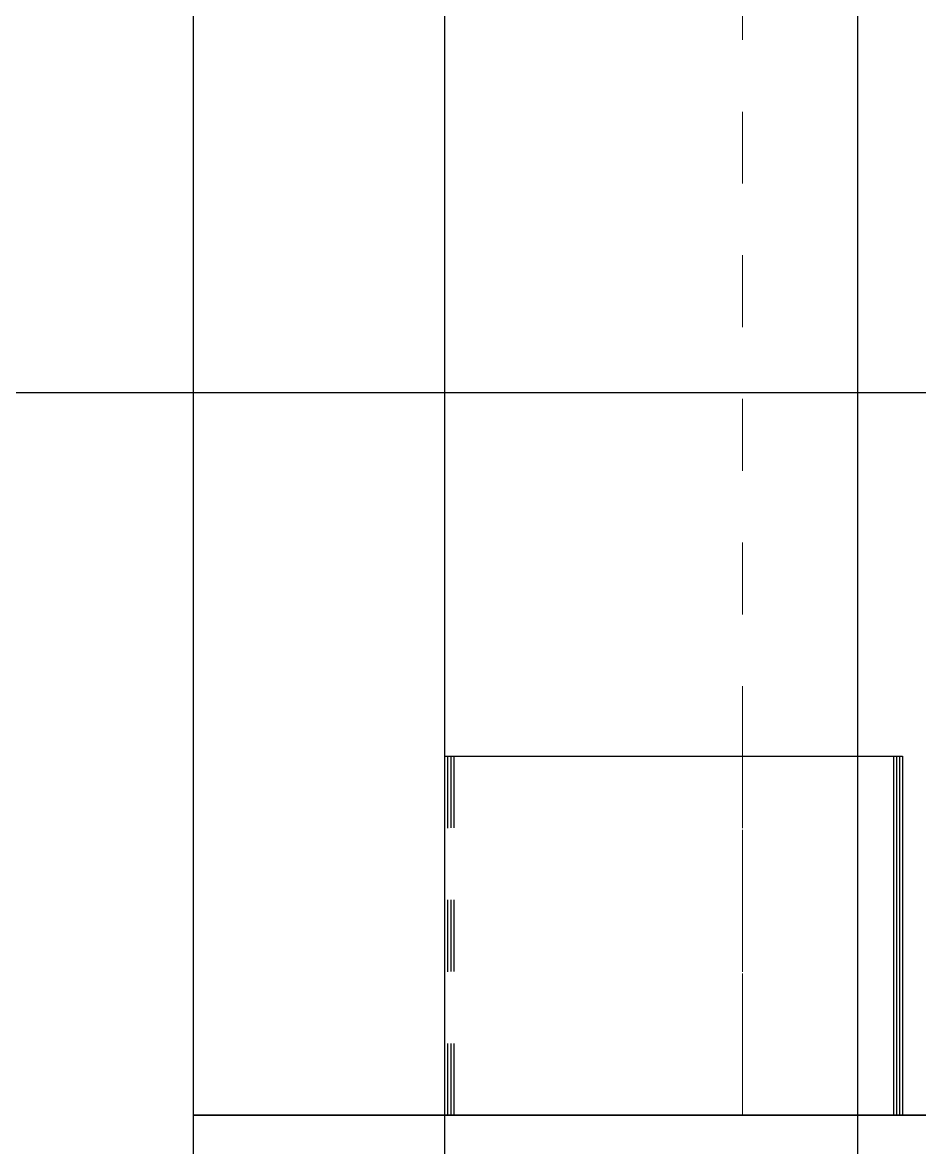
# Model space of a CAD drawing. Header units: inches. Extents: x -91.8 to 4.4, y 308.6 to 398.2.
# Drawn here: x -48.423 to -47.174, y 384.984 to 386.551 of the extents above; entities that cross this region are included whole.
import ezdxf

# ---------------------------------------------------------------- set-up
doc = ezdxf.new("R2010")
doc.units = ezdxf.units.IN
doc.header["$MEASUREMENT"] = 0
doc.linetypes.add('DASHED2', pattern=[0.375, 0.25, -0.125])
doc.linetypes.add('HIDDEN', pattern=[0.375, 0.25, -0.125])
doc.layers.add('A2 Hatch', color=8, linetype='Continuous', lineweight=9)
doc.layers.add('DIM', color=3, linetype='Continuous', lineweight=13)
doc.styles.add('ARCTEXT', font='arctext.shx', dxfattribs={"width": 0.85})
doc.dimstyles.new('ARCTEXT1-4', dxfattribs={"dimtxt": 4, "dimasz": 2, "dimexe": 2, "dimexo": 2, "dimgap": 2, "dimtad": 1, "dimdec": 4, "dimzin": 3, "dimdsep": 46, "dimlunit": 4, "dimtxsty": 'ARCTEXT', "dimblk": 'ARCHTICK', "dimcen": 2, "dimaunit": 1, "dimadec": 0, "dimazin": 0, "dimtfac": 1, "dimtdec": 4, "dimtmove": 2, "dimatfit": 3, "dimldrblk": 'arrow', "dimfxl": 0, "dimtolj": 1, "dimtzin": 0, "dimarcsym": 0})

# ---------------------------------------------------------------- blocks, each defined once
blk = doc.blocks.new('_ArchTick')
at = {"color": 0, "linetype": 'ByBlock', "const_width": 0.15}
blk.add_lwpolyline([(-0.5, -0.5), (0.5, 0.5)], dxfattribs=at)
blk = doc.blocks.new('arrow')
at = {"layer": 'DIM'}
blk.add_hatch(color=253, dxfattribs=at).paths.add_polyline_path([(-2, 0.5), (-2, -0.5), (0, 0)])
at = {"layer": 'DIM', "lineweight": 9}
for points in [[(-2, 0.9832), (-2, 0.5), (-2.4688, 0.6172)], [(0.3743, 0.0936), (0, 0)], [(0.3743, -0.0936), (0, 0)], [(-2, -0.9832), (-2, -0.5), (-2.4688, -0.6172)]]:
    blk.add_lwpolyline(points, dxfattribs=at)
at = {"layer": 'DIM', "lineweight": 15}
blk.add_lwpolyline([(0, 0), (-2, -0.5), (-2, 0.5), (0, 0)], dxfattribs=at)

msp = doc.modelspace()

# ---------------------------------------------------------------- linework, layer by layer
at = {"color": 1}
for p, q in [((-47.26, 394.4807), (-47.26, 385.029)), ((-47.835, 394.2857), (-47.835, 385.029)), ((-48.185, 394.167), (-48.185, 385.029)), ((-47.835, 385.529), (-47.21, 385.529)), ((-47.835, 385.529), (-47.21, 385.529)), ((-47.835, 385.529), (-47.21, 385.529)), ((-47.835, 385.529), (-47.21, 385.529)), ((-47.835, 385.529), (-47.21, 385.529)), ((-47.835, 385.529), (-47.21, 385.529)), ((-47.835, 385.529), (-47.21, 385.529)), ((-47.835, 385.529), (-47.21, 385.529)), ((-47.835, 385.529), (-47.21, 385.529)), ((-47.835, 385.529), (-47.21, 385.529)), ((-47.835, 385.529), (-47.21, 385.529)), ((-47.835, 385.529), (-47.21, 385.529)), ((-47.835, 385.529), (-47.21, 385.529)), ((-47.835, 385.529), (-47.21, 385.529)), ((-47.835, 385.529), (-47.21, 385.529)), ((-47.835, 385.529), (-47.21, 385.529)), ((-47.835, 385.529), (-47.21, 385.529)), ((-47.835, 385.529), (-47.21, 385.529)), ((-47.835, 385.529), (-47.21, 385.529)), ((-47.835, 385.529), (-47.21, 385.529)), ((-47.835, 385.529), (-47.21, 385.529)), ((-47.835, 385.529), (-47.21, 385.529)), ((-47.835, 385.529), (-47.21, 385.529)), ((-47.835, 385.529), (-47.21, 385.529)), ((-47.835, 385.529), (-47.21, 385.529)), ((-47.835, 385.529), (-47.21, 385.529)), ((-47.835, 385.529), (-47.21, 385.529)), ((-47.835, 385.529), (-47.21, 385.529)), ((-47.835, 385.529), (-47.21, 385.529)), ((-47.835, 385.529), (-47.21, 385.529)), ((-47.835, 385.529), (-47.21, 385.529)), ((-47.835, 385.529), (-47.21, 385.529)), ((-47.835, 385.529), (-47.21, 385.529)), ((-47.835, 385.529), (-47.21, 385.529)), ((-47.835, 385.529), (-47.21, 385.529)), ((-47.835, 385.529), (-47.21, 385.529)), ((-47.835, 385.529), (-47.21, 385.529)), ((-47.835, 385.529), (-47.21, 385.529)), ((-47.835, 385.529), (-47.21, 385.529)), ((-47.835, 385.529), (-47.21, 385.529)), ((-47.835, 385.529), (-47.21, 385.529)), ((-47.835, 385.529), (-47.21, 385.529)), ((-47.835, 385.529), (-47.21, 385.529)), ((-47.835, 385.529), (-47.21, 385.529)), ((-47.835, 385.5289), (-47.21, 385.5289)), ((-47.835, 385.5289), (-47.21, 385.5289)), ((-47.835, 385.5289), (-47.21, 385.5289)), ((-47.835, 385.5289), (-47.21, 385.5289)), ((-47.835, 385.5289), (-47.835, 373.0289)), ((-47.835, 385.5289), (-47.21, 385.5289)), ((-47.835, 385.5289), (-47.21, 385.5289)), ((-47.835, 385.5289), (-47.21, 385.5289)), ((-47.835, 385.5289), (-47.21, 385.5289)), ((-47.835, 385.5289), (-47.21, 385.5289)), ((-47.835, 385.5289), (-47.21, 385.5289)), ((-47.835, 385.5289), (-47.21, 385.5289)), ((-47.835, 385.5289), (-47.21, 385.5289)), ((-47.835, 385.5289), (-47.21, 385.5289)), ((-47.835, 385.5289), (-47.21, 385.5289)), ((-47.835, 385.5289), (-47.21, 385.5289)), ((-47.835, 385.5289), (-47.21, 385.5289)), ((-47.835, 385.5289), (-47.21, 385.5289)), ((-47.835, 385.5289), (-47.21, 385.5289)), ((-47.835, 385.5289), (-47.21, 385.5289)), ((-47.835, 385.5289), (-47.21, 385.5289)), ((-47.835, 385.5289), (-47.21, 385.5289)), ((-47.835, 385.5289), (-47.21, 385.5289)), ((-47.835, 385.5289), (-47.21, 385.5289)), ((-47.835, 385.5289), (-47.21, 385.5289)), ((-47.835, 385.5289), (-47.21, 385.5289)), ((-47.835, 385.5289), (-47.21, 385.5289)), ((-47.835, 385.5289), (-47.21, 385.5289)), ((-47.835, 385.5289), (-47.21, 385.5289)), ((-47.8307, 385.529), (-47.2057, 385.529)), ((-47.8307, 385.5289), (-47.2057, 385.5289)), ((-47.8264, 385.529), (-47.2014, 385.529)), ((-47.8264, 385.529), (-47.2014, 385.529)), ((-47.8221, 385.529), (-47.1971, 385.529)), ((-47.26, 385.5289), (-47.26, 373.0289)), ((-47.21, 385.529), (-47.21, 385.029)), ((-47.21, 385.529), (-47.21, 385.029)), ((-47.21, 385.529), (-47.21, 385.029)), ((-47.21, 385.529), (-47.21, 385.029)), ((-47.21, 385.529), (-47.21, 385.029)), ((-47.21, 385.529), (-47.21, 385.029)), ((-47.21, 385.529), (-47.21, 385.029)), ((-47.21, 385.529), (-47.21, 385.029)), ((-47.21, 385.529), (-47.21, 385.029)), ((-47.21, 385.529), (-47.21, 385.029)), ((-47.21, 385.529), (-47.21, 385.029)), ((-47.21, 385.529), (-47.21, 385.029)), ((-47.21, 385.529), (-47.21, 385.029)), ((-47.21, 385.529), (-47.21, 385.029)), ((-47.21, 385.529), (-47.21, 385.029)), ((-47.21, 385.529), (-47.21, 385.029)), ((-47.21, 385.529), (-47.21, 385.029)), ((-47.21, 385.529), (-47.21, 385.029)), ((-47.21, 385.529), (-47.21, 385.029)), ((-47.21, 385.529), (-47.21, 385.029)), ((-47.21, 385.529), (-47.21, 385.029)), ((-47.21, 385.529), (-47.21, 385.029)), ((-47.21, 385.529), (-47.21, 385.029)), ((-47.21, 385.529), (-47.21, 385.029)), ((-47.21, 385.529), (-47.21, 385.029)), ((-47.21, 385.529), (-47.21, 385.029)), ((-47.21, 385.529), (-47.21, 385.029)), ((-47.21, 385.529), (-47.21, 385.029)), ((-47.21, 385.529), (-47.21, 385.029)), ((-47.21, 385.529), (-47.21, 385.029)), ((-47.21, 385.529), (-47.21, 385.029)), ((-47.21, 385.529), (-47.21, 385.029)), ((-47.21, 385.529), (-47.21, 385.029)), ((-47.21, 385.529), (-47.21, 385.029)), ((-47.21, 385.529), (-47.21, 385.029)), ((-47.21, 385.529), (-47.21, 385.029)), ((-47.21, 385.529), (-47.21, 385.029)), ((-47.21, 385.529), (-47.21, 385.029)), ((-47.21, 385.529), (-47.21, 385.029)), ((-47.21, 385.529), (-47.21, 385.029)), ((-47.21, 385.529), (-47.21, 385.029)), ((-47.21, 385.529), (-47.21, 385.029)), ((-47.21, 385.529), (-47.21, 385.029)), ((-47.21, 385.529), (-47.21, 385.029)), ((-47.21, 385.5289), (-47.21, 385.0289)), ((-47.21, 385.5289), (-47.21, 385.0289)), ((-47.21, 385.5289), (-47.21, 385.0289)), ((-47.21, 385.5289), (-47.21, 385.0289)), ((-47.21, 385.5289), (-47.21, 385.0289)), ((-47.21, 385.5289), (-47.21, 385.0289)), ((-47.21, 385.5289), (-47.21, 385.0289)), ((-47.21, 385.5289), (-47.21, 385.0289)), ((-47.21, 385.5289), (-47.21, 385.0289)), ((-47.21, 385.5289), (-47.21, 385.0289)), ((-47.21, 385.5289), (-47.21, 385.0289)), ((-47.21, 385.5289), (-47.21, 385.0289)), ((-47.21, 385.5289), (-47.21, 385.0289)), ((-47.21, 385.5289), (-47.21, 385.0289)), ((-47.21, 385.5289), (-47.21, 385.0289)), ((-47.21, 385.5289), (-47.21, 385.0289)), ((-47.21, 385.5289), (-47.21, 385.0289)), ((-47.21, 385.5289), (-47.21, 385.0289)), ((-47.21, 385.5289), (-47.21, 385.0289)), ((-47.21, 385.5289), (-47.21, 385.0289)), ((-47.21, 385.5289), (-47.21, 385.0289)), ((-47.21, 385.5289), (-47.21, 385.0289)), ((-47.21, 385.5289), (-47.21, 385.0289)), ((-47.21, 385.5289), (-47.21, 385.0289)), ((-47.21, 385.5289), (-47.21, 385.0289)), ((-47.21, 385.5289), (-47.21, 385.0289)), ((-47.21, 385.5289), (-47.21, 385.0289)), ((-47.21, 385.5289), (-47.21, 385.0289)), ((-47.2057, 385.529), (-47.2057, 385.029)), ((-47.2057, 385.5289), (-47.2057, 385.0289)), ((-47.2014, 385.529), (-47.2014, 385.029)), ((-47.2014, 385.529), (-47.2014, 385.029)), ((-47.1971, 385.529), (-47.1971, 385.029)), ((-48.185, 385.029), (-46.185, 385.029)), ((-48.185, 385.029), (-46.635, 385.029)), ((-48.185, 385.029), (-46.185, 385.029)), ((-48.185, 385.029), (-46.185, 385.029)), ((-48.185, 385.029), (-46.635, 385.029)), ((-48.185, 385.029), (-46.185, 385.029)), ((-48.185, 385.029), (-46.185, 385.029)), ((-48.185, 385.029), (-46.185, 385.029)), ((-48.185, 385.029), (-46.635, 385.029)), ((-48.185, 385.029), (-46.185, 385.029)), ((-48.185, 385.029), (-46.185, 385.029)), ((-48.185, 385.029), (-46.635, 385.029)), ((-48.185, 385.029), (-46.185, 385.029)), ((-48.185, 385.029), (-46.185, 385.029)), ((-48.185, 385.029), (-46.185, 385.029)), ((-48.185, 385.029), (-46.635, 385.029)), ((-48.185, 385.029), (-46.185, 385.029)), ((-48.185, 385.029), (-46.185, 385.029)), ((-48.185, 385.029), (-46.635, 385.029)), ((-48.185, 385.029), (-46.185, 385.029)), ((-48.185, 385.029), (-46.185, 385.029)), ((-48.185, 385.029), (-46.185, 385.029)), ((-48.185, 385.029), (-46.635, 385.029)), ((-48.185, 385.029), (-46.185, 385.029)), ((-48.185, 385.029), (-46.185, 385.029)), ((-48.185, 385.029), (-46.635, 385.029)), ((-48.185, 385.029), (-46.185, 385.029)), ((-48.185, 385.029), (-46.185, 385.029)), ((-48.185, 385.029), (-46.185, 385.029)), ((-48.185, 385.029), (-46.635, 385.029)), ((-48.185, 385.029), (-46.185, 385.029)), ((-48.185, 385.029), (-46.185, 385.029)), ((-48.185, 385.029), (-46.635, 385.029)), ((-48.185, 385.029), (-46.185, 385.029)), ((-48.185, 385.029), (-46.185, 385.029)), ((-48.185, 385.029), (-46.185, 385.029)), ((-48.185, 385.029), (-46.635, 385.029)), ((-48.185, 385.029), (-46.185, 385.029)), ((-48.185, 385.029), (-46.185, 385.029)), ((-48.185, 385.029), (-46.635, 385.029)), ((-48.185, 385.029), (-46.185, 385.029)), ((-48.185, 385.029), (-46.185, 385.029)), ((-48.185, 385.029), (-46.185, 385.029)), ((-48.185, 385.029), (-46.635, 385.029)), ((-48.185, 385.029), (-46.185, 385.029)), ((-48.185, 385.029), (-46.185, 385.029)), ((-48.185, 385.029), (-46.635, 385.029)), ((-48.185, 385.029), (-46.185, 385.029)), ((-48.185, 385.029), (-46.185, 385.029)), ((-48.185, 385.029), (-46.185, 385.029)), ((-48.185, 385.029), (-46.635, 385.029)), ((-48.185, 385.029), (-46.185, 385.029)), ((-48.185, 385.029), (-46.185, 385.029)), ((-48.185, 385.029), (-46.635, 385.029)), ((-48.185, 385.029), (-46.185, 385.029)), ((-48.185, 385.029), (-46.185, 385.029)), ((-48.185, 385.029), (-46.185, 385.029)), ((-48.185, 385.029), (-46.635, 385.029)), ((-48.185, 385.029), (-46.185, 385.029)), ((-48.185, 385.029), (-46.185, 385.029)), ((-48.185, 385.029), (-46.635, 385.029)), ((-48.185, 385.029), (-46.185, 385.029)), ((-48.185, 385.029), (-46.185, 385.029)), ((-48.185, 385.029), (-46.185, 385.029)), ((-48.185, 385.029), (-46.635, 385.029)), ((-48.185, 385.029), (-46.185, 385.029)), ((-48.185, 385.029), (-46.185, 385.029)), ((-48.185, 385.029), (-46.635, 385.029)), ((-48.185, 385.029), (-46.185, 385.029)), ((-48.185, 385.029), (-46.185, 385.029)), ((-48.185, 385.029), (-46.185, 385.029)), ((-48.185, 385.029), (-46.635, 385.029)), ((-48.185, 385.029), (-46.185, 385.029)), ((-48.185, 385.029), (-46.185, 385.029)), ((-48.185, 385.029), (-46.635, 385.029)), ((-48.185, 385.029), (-46.185, 385.029)), ((-48.185, 385.029), (-46.185, 385.029)), ((-48.185, 385.029), (-46.185, 385.029)), ((-48.185, 385.029), (-46.635, 385.029)), ((-48.185, 385.029), (-46.185, 385.029)), ((-48.185, 385.029), (-46.185, 385.029)), ((-48.185, 385.029), (-46.635, 385.029)), ((-48.185, 385.029), (-46.185, 385.029)), ((-48.185, 385.029), (-46.185, 385.029)), ((-48.185, 385.029), (-46.635, 385.029)), ((-48.185, 385.029), (-46.185, 385.029)), ((-48.185, 385.029), (-46.185, 385.029)), ((-48.185, 385.029), (-46.635, 385.029)), ((-48.185, 385.029), (-46.185, 385.029)), ((-48.185, 385.029), (-46.185, 385.029)), ((-48.185, 385.029), (-46.185, 385.029)), ((-48.185, 385.029), (-46.635, 385.029)), ((-48.185, 385.029), (-46.185, 385.029)), ((-48.185, 385.029), (-46.185, 385.029)), ((-48.185, 385.029), (-46.635, 385.029)), ((-48.185, 385.029), (-46.185, 385.029)), ((-48.185, 385.029), (-46.185, 385.029)), ((-48.185, 385.029), (-46.635, 385.029)), ((-48.185, 385.029), (-46.185, 385.029)), ((-48.185, 385.029), (-46.185, 385.029)), ((-48.185, 385.029), (-46.635, 385.029)), ((-48.185, 385.029), (-46.185, 385.029)), ((-48.185, 385.029), (-46.185, 385.029)), ((-48.185, 385.029), (-46.185, 385.029)), ((-48.185, 385.029), (-46.635, 385.029)), ((-48.185, 385.029), (-46.185, 385.029)), ((-48.185, 385.029), (-46.185, 385.029)), ((-48.185, 385.029), (-46.635, 385.029)), ((-48.185, 385.029), (-46.185, 385.029)), ((-48.185, 385.029), (-46.185, 385.029)), ((-48.185, 385.029), (-46.185, 385.029)), ((-48.185, 385.029), (-46.635, 385.029)), ((-48.185, 385.029), (-46.185, 385.029)), ((-48.185, 385.029), (-46.185, 385.029)), ((-48.185, 385.029), (-46.635, 385.029)), ((-48.185, 385.029), (-46.185, 385.029)), ((-48.185, 385.029), (-46.185, 385.029)), ((-48.185, 385.029), (-46.185, 385.029)), ((-48.185, 385.029), (-46.635, 385.029)), ((-48.185, 385.029), (-46.185, 385.029)), ((-48.185, 385.029), (-46.185, 385.029)), ((-48.185, 385.029), (-46.635, 385.029)), ((-48.185, 385.029), (-46.185, 385.029)), ((-48.185, 385.029), (-46.185, 385.029)), ((-48.185, 385.029), (-46.185, 385.029)), ((-48.185, 385.029), (-46.635, 385.029)), ((-48.185, 385.029), (-46.185, 385.029)), ((-48.185, 385.029), (-46.185, 385.029)), ((-48.185, 385.029), (-46.635, 385.029)), ((-48.185, 385.029), (-46.185, 385.029)), ((-48.185, 385.029), (-46.185, 385.029)), ((-48.185, 385.029), (-46.185, 385.029)), ((-48.185, 385.029), (-46.635, 385.029)), ((-48.185, 385.029), (-46.185, 385.029)), ((-48.185, 385.029), (-46.185, 385.029)), ((-48.185, 385.029), (-46.635, 385.029)), ((-48.185, 385.029), (-46.185, 385.029)), ((-48.185, 385.029), (-46.185, 385.029)), ((-48.185, 385.029), (-46.185, 385.029)), ((-48.185, 385.029), (-46.635, 385.029)), ((-48.185, 385.029), (-46.185, 385.029)), ((-48.185, 385.029), (-46.185, 385.029)), ((-48.185, 385.029), (-46.635, 385.029)), ((-48.185, 385.029), (-46.185, 385.029)), ((-48.185, 385.029), (-46.185, 385.029)), ((-48.185, 385.029), (-46.185, 385.029)), ((-48.185, 385.029), (-46.635, 385.029)), ((-48.185, 385.029), (-46.185, 385.029)), ((-48.185, 385.029), (-46.185, 385.029)), ((-48.185, 385.029), (-46.635, 385.029)), ((-48.185, 385.029), (-46.185, 385.029)), ((-48.185, 385.0289), (-46.185, 385.0289)), ((-48.185, 385.0289), (-46.635, 385.0289)), ((-48.185, 385.0289), (-46.185, 385.0289)), ((-48.185, 385.0289), (-46.185, 385.0289)), ((-48.185, 385.0289), (-46.635, 385.0289)), ((-48.185, 385.0289), (-46.185, 385.0289)), ((-48.185, 385.0289), (-46.185, 385.0289)), ((-48.185, 385.0289), (-46.185, 385.0289)), ((-48.185, 385.0289), (-46.635, 385.0289)), ((-48.185, 385.0289), (-46.185, 385.0289)), ((-48.185, 385.0289), (-46.185, 385.0289)), ((-48.185, 385.0289), (-48.185, 373.0289)), ((-48.185, 385.0289), (-46.635, 385.0289)), ((-48.185, 385.0289), (-46.185, 385.0289)), ((-48.185, 385.0289), (-46.185, 385.0289)), ((-48.185, 385.0289), (-46.185, 385.0289)), ((-48.185, 385.0289), (-46.635, 385.0289)), ((-48.185, 385.0289), (-46.185, 385.0289)), ((-48.185, 385.0289), (-46.185, 385.0289)), ((-48.185, 385.0289), (-46.635, 385.0289)), ((-48.185, 385.0289), (-46.185, 385.0289)), ((-48.185, 385.0289), (-46.185, 385.0289)), ((-48.185, 385.0289), (-46.185, 385.0289)), ((-48.185, 385.0289), (-46.635, 385.0289)), ((-48.185, 385.0289), (-46.185, 385.0289)), ((-48.185, 385.0289), (-46.185, 385.0289)), ((-48.185, 385.0289), (-46.635, 385.0289)), ((-48.185, 385.0289), (-46.185, 385.0289)), ((-48.185, 385.0289), (-46.185, 385.0289)), ((-48.185, 385.0289), (-46.185, 385.0289)), ((-48.185, 385.0289), (-46.635, 385.0289)), ((-48.185, 385.0289), (-46.185, 385.0289)), ((-48.185, 385.0289), (-46.185, 385.0289)), ((-48.185, 385.0289), (-46.635, 385.0289)), ((-48.185, 385.0289), (-46.185, 385.0289)), ((-48.185, 385.0289), (-46.185, 385.0289)), ((-48.185, 385.0289), (-46.185, 385.0289)), ((-48.185, 385.0289), (-46.635, 385.0289)), ((-48.185, 385.0289), (-46.185, 385.0289)), ((-48.185, 385.0289), (-46.185, 385.0289)), ((-48.185, 385.0289), (-46.635, 385.0289)), ((-48.185, 385.0289), (-46.185, 385.0289)), ((-48.185, 385.0289), (-46.185, 385.0289)), ((-48.185, 385.0289), (-46.185, 385.0289)), ((-48.185, 385.0289), (-46.635, 385.0289)), ((-48.185, 385.0289), (-46.185, 385.0289)), ((-48.185, 385.0289), (-46.185, 385.0289)), ((-48.185, 385.0289), (-46.635, 385.0289)), ((-48.185, 385.0289), (-46.185, 385.0289)), ((-48.185, 385.0289), (-46.185, 385.0289)), ((-48.185, 385.0289), (-46.185, 385.0289)), ((-48.185, 385.0289), (-46.635, 385.0289)), ((-48.185, 385.0289), (-46.185, 385.0289)), ((-48.185, 385.0289), (-46.185, 385.0289)), ((-48.185, 385.0289), (-46.635, 385.0289)), ((-48.185, 385.0289), (-46.185, 385.0289)), ((-48.185, 385.0289), (-46.185, 385.0289)), ((-48.185, 385.0289), (-46.185, 385.0289)), ((-48.185, 385.0289), (-46.635, 385.0289)), ((-48.185, 385.0289), (-46.185, 385.0289)), ((-48.185, 385.0289), (-46.185, 385.0289)), ((-48.185, 385.0289), (-46.635, 385.0289)), ((-48.185, 385.0289), (-46.185, 385.0289)), ((-48.185, 385.0289), (-46.185, 385.0289)), ((-48.185, 385.0289), (-46.185, 385.0289)), ((-48.185, 385.0289), (-46.635, 385.0289)), ((-48.185, 385.0289), (-46.185, 385.0289)), ((-48.185, 385.0289), (-46.185, 385.0289)), ((-48.185, 385.0289), (-46.635, 385.0289)), ((-48.185, 385.0289), (-46.185, 385.0289)), ((-48.185, 385.0289), (-46.185, 385.0289)), ((-48.185, 385.0289), (-46.185, 385.0289)), ((-48.185, 385.0289), (-46.635, 385.0289)), ((-48.185, 385.0289), (-46.185, 385.0289)), ((-48.185, 385.0289), (-46.185, 385.0289)), ((-48.185, 385.0289), (-46.635, 385.0289)), ((-48.185, 385.0289), (-46.185, 385.0289)), ((-48.185, 385.0289), (-46.185, 385.0289)), ((-48.185, 385.0289), (-46.185, 385.0289)), ((-48.185, 385.0289), (-46.635, 385.0289)), ((-48.185, 385.0289), (-46.185, 385.0289)), ((-48.185, 385.0289), (-46.185, 385.0289)), ((-48.185, 385.0289), (-46.635, 385.0289)), ((-48.185, 385.0289), (-46.185, 385.0289)), ((-48.185, 385.0289), (-46.185, 385.0289)), ((-48.185, 385.0289), (-46.185, 385.0289)), ((-48.185, 385.0289), (-46.635, 385.0289)), ((-48.185, 385.0289), (-46.185, 385.0289)), ((-48.185, 385.0289), (-46.185, 385.0289)), ((-48.185, 385.0289), (-46.635, 385.0289)), ((-48.185, 385.0289), (-46.185, 385.0289)), ((-48.185, 385.0289), (-46.185, 385.0289)), ((-48.185, 385.0289), (-46.185, 385.0289)), ((-48.185, 385.0289), (-46.635, 385.0289)), ((-48.185, 385.0289), (-46.185, 385.0289)), ((-48.185, 385.0289), (-46.185, 385.0289)), ((-48.185, 385.0289), (-46.635, 385.0289)), ((-48.185, 385.0289), (-46.185, 385.0289)), ((-48.185, 385.0289), (-46.185, 385.0289)), ((-46.76, 385.029), (-47.26, 385.029)), ((-46.76, 385.029), (-47.26, 385.029)), ((-46.76, 385.029), (-47.26, 385.029)), ((-46.76, 385.029), (-47.26, 385.029)), ((-46.76, 385.029), (-47.26, 385.029)), ((-46.76, 385.029), (-47.26, 385.029)), ((-46.76, 385.029), (-47.26, 385.029)), ((-46.76, 385.029), (-47.26, 385.029)), ((-46.76, 385.029), (-47.26, 385.029)), ((-46.76, 385.029), (-47.26, 385.029)), ((-46.76, 385.029), (-47.26, 385.029)), ((-46.76, 385.029), (-47.26, 385.029)), ((-46.76, 385.029), (-47.26, 385.029)), ((-46.76, 385.029), (-47.26, 385.029)), ((-46.76, 385.029), (-47.26, 385.029)), ((-46.76, 385.029), (-47.26, 385.029)), ((-46.76, 385.029), (-47.26, 385.029)), ((-46.76, 385.029), (-47.26, 385.029)), ((-46.76, 385.029), (-47.26, 385.029)), ((-46.76, 385.029), (-47.26, 385.029)), ((-46.76, 385.029), (-47.26, 385.029)), ((-46.76, 385.029), (-47.26, 385.029)), ((-46.76, 385.029), (-47.26, 385.029)), ((-46.76, 385.029), (-47.26, 385.029)), ((-46.76, 385.029), (-47.26, 385.029)), ((-46.76, 385.029), (-47.26, 385.029)), ((-46.76, 385.029), (-47.26, 385.029)), ((-46.76, 385.029), (-47.26, 385.029)), ((-46.76, 385.029), (-47.26, 385.029)), ((-46.76, 385.029), (-47.26, 385.029)), ((-46.76, 385.029), (-47.26, 385.029)), ((-46.76, 385.029), (-47.26, 385.029)), ((-46.76, 385.029), (-47.26, 385.029)), ((-46.76, 385.029), (-47.26, 385.029)), ((-46.76, 385.029), (-47.26, 385.029)), ((-46.76, 385.029), (-47.26, 385.029)), ((-46.76, 385.029), (-47.26, 385.029)), ((-46.76, 385.029), (-47.26, 385.029)), ((-46.76, 385.029), (-47.26, 385.029)), ((-46.76, 385.029), (-47.26, 385.029)), ((-46.76, 385.029), (-47.26, 385.029)), ((-46.76, 385.029), (-47.26, 385.029)), ((-46.76, 385.029), (-47.26, 385.029)), ((-46.76, 385.029), (-47.26, 385.029)), ((-46.76, 385.0289), (-47.26, 385.0289)), ((-46.76, 385.0289), (-47.26, 385.0289)), ((-46.76, 385.0289), (-47.26, 385.0289)), ((-46.76, 385.0289), (-47.26, 385.0289)), ((-46.76, 385.0289), (-47.26, 385.0289)), ((-46.76, 385.0289), (-47.26, 385.0289)), ((-46.76, 385.0289), (-47.26, 385.0289)), ((-46.76, 385.0289), (-47.26, 385.0289)), ((-46.76, 385.0289), (-47.26, 385.0289)), ((-46.76, 385.0289), (-47.26, 385.0289)), ((-46.76, 385.0289), (-47.26, 385.0289)), ((-46.76, 385.0289), (-47.26, 385.0289)), ((-46.76, 385.0289), (-47.26, 385.0289)), ((-46.76, 385.0289), (-47.26, 385.0289)), ((-46.76, 385.0289), (-47.26, 385.0289)), ((-46.76, 385.0289), (-47.26, 385.0289)), ((-46.76, 385.0289), (-47.26, 385.0289)), ((-46.76, 385.0289), (-47.26, 385.0289)), ((-46.76, 385.0289), (-47.26, 385.0289)), ((-46.76, 385.0289), (-47.26, 385.0289)), ((-46.76, 385.0289), (-47.26, 385.0289)), ((-46.76, 385.0289), (-47.26, 385.0289)), ((-46.76, 385.0289), (-47.26, 385.0289)), ((-46.76, 385.0289), (-47.26, 385.0289)), ((-46.76, 385.0289), (-47.26, 385.0289)), ((-46.76, 385.0289), (-47.26, 385.0289)), ((-46.76, 385.0289), (-47.26, 385.0289)), ((-46.76, 385.0289), (-47.26, 385.0289)), ((-46.1307, 385.029), (-47.2557, 385.029)), ((-46.1307, 385.0289), (-47.2557, 385.0289)), ((-46.1264, 385.029), (-47.2514, 385.029)), ((-46.1264, 385.029), (-47.2514, 385.029)), ((-46.1221, 385.029), (-47.2471, 385.029))]:
    msp.add_line(p, q, dxfattribs=at)
at = {"color": 1, "linetype": 'HIDDEN', "ltscale": 0.02}
for p, q in [((-47.835, 385.529), (-47.21, 385.529)), ((-47.835, 385.529), (-47.21, 385.529)), ((-47.835, 385.529), (-47.21, 385.529)), ((-47.835, 385.529), (-47.21, 385.529)), ((-47.835, 385.529), (-47.21, 385.529)), ((-47.835, 385.529), (-47.21, 385.529)), ((-47.835, 385.529), (-47.21, 385.529)), ((-47.835, 385.529), (-47.21, 385.529)), ((-47.835, 385.529), (-47.21, 385.529)), ((-47.835, 385.529), (-47.21, 385.529)), ((-47.835, 385.529), (-47.21, 385.529)), ((-47.835, 385.529), (-47.21, 385.529)), ((-47.835, 385.529), (-47.21, 385.529)), ((-47.835, 385.529), (-47.21, 385.529)), ((-47.835, 385.529), (-47.21, 385.529)), ((-47.835, 385.529), (-47.21, 385.529)), ((-47.835, 385.529), (-47.21, 385.529)), ((-47.835, 385.529), (-47.21, 385.529)), ((-47.835, 385.529), (-47.21, 385.529)), ((-47.835, 385.529), (-47.21, 385.529)), ((-47.835, 385.529), (-47.21, 385.529)), ((-47.835, 385.529), (-47.21, 385.529)), ((-47.835, 385.529), (-47.21, 385.529)), ((-47.835, 385.529), (-47.21, 385.529)), ((-47.835, 385.529), (-47.21, 385.529)), ((-47.835, 385.529), (-47.21, 385.529)), ((-47.835, 385.529), (-47.21, 385.529)), ((-47.835, 385.529), (-47.21, 385.529)), ((-47.835, 385.529), (-47.21, 385.529)), ((-47.835, 385.529), (-47.21, 385.529)), ((-47.835, 385.529), (-47.21, 385.529)), ((-47.835, 385.529), (-47.21, 385.529)), ((-47.835, 385.529), (-47.21, 385.529)), ((-47.835, 385.529), (-47.21, 385.529)), ((-47.835, 385.529), (-47.21, 385.529)), ((-47.835, 385.529), (-47.21, 385.529)), ((-47.835, 385.529), (-47.21, 385.529)), ((-47.835, 385.529), (-47.21, 385.529)), ((-47.835, 385.529), (-47.21, 385.529)), ((-47.835, 385.529), (-47.21, 385.529)), ((-47.835, 385.529), (-47.21, 385.529)), ((-47.835, 385.529), (-47.21, 385.529)), ((-47.835, 385.529), (-47.21, 385.529)), ((-47.835, 385.529), (-47.21, 385.529)), ((-47.835, 385.529), (-47.21, 385.529)), ((-47.835, 385.529), (-47.21, 385.529)), ((-47.835, 385.529), (-47.21, 385.529)), ((-47.835, 385.529), (-47.21, 385.529)), ((-47.835, 385.529), (-47.21, 385.529)), ((-47.835, 385.529), (-47.21, 385.529)), ((-47.835, 385.529), (-47.21, 385.529)), ((-47.835, 385.529), (-47.21, 385.529)), ((-47.835, 385.529), (-47.21, 385.529)), ((-47.835, 385.529), (-47.21, 385.529)), ((-47.835, 385.529), (-47.21, 385.529)), ((-47.835, 385.529), (-47.21, 385.529)), ((-47.835, 385.529), (-47.21, 385.529)), ((-47.835, 385.529), (-47.21, 385.529)), ((-47.835, 385.529), (-47.21, 385.529)), ((-47.835, 385.529), (-47.21, 385.529)), ((-47.835, 385.529), (-47.21, 385.529)), ((-47.835, 385.529), (-47.21, 385.529)), ((-47.835, 385.529), (-47.21, 385.529)), ((-47.835, 385.529), (-47.21, 385.529)), ((-47.835, 385.529), (-47.21, 385.529)), ((-47.835, 385.529), (-47.21, 385.529)), ((-47.835, 385.529), (-47.21, 385.529)), ((-47.835, 385.529), (-47.21, 385.529)), ((-47.835, 385.529), (-47.21, 385.529)), ((-47.835, 385.529), (-47.21, 385.529)), ((-47.835, 385.529), (-47.21, 385.529)), ((-47.835, 385.529), (-47.21, 385.529)), ((-47.835, 385.529), (-47.21, 385.529)), ((-47.835, 385.529), (-47.21, 385.529)), ((-47.835, 385.529), (-47.21, 385.529)), ((-47.835, 385.529), (-47.21, 385.529)), ((-47.835, 385.529), (-47.21, 385.529)), ((-47.835, 385.529), (-47.21, 385.529)), ((-47.835, 385.529), (-47.21, 385.529)), ((-47.835, 385.529), (-47.21, 385.529)), ((-47.835, 385.529), (-47.21, 385.529)), ((-47.835, 385.529), (-47.21, 385.529)), ((-47.835, 385.529), (-47.21, 385.529)), ((-47.835, 385.529), (-47.21, 385.529)), ((-47.835, 385.529), (-47.21, 385.529)), ((-47.835, 385.529), (-47.21, 385.529)), ((-47.835, 385.529), (-47.21, 385.529)), ((-47.835, 385.529), (-47.21, 385.529)), ((-47.835, 385.529), (-47.21, 385.529)), ((-47.835, 385.529), (-47.21, 385.529)), ((-47.835, 385.529), (-47.21, 385.529)), ((-47.835, 385.529), (-47.21, 385.529)), ((-47.835, 385.529), (-47.21, 385.529)), ((-47.835, 385.529), (-47.21, 385.529)), ((-47.835, 385.529), (-47.21, 385.529)), ((-47.835, 385.529), (-47.21, 385.529)), ((-47.835, 385.529), (-47.21, 385.529)), ((-47.835, 385.529), (-47.21, 385.529)), ((-47.835, 385.529), (-47.21, 385.529)), ((-47.835, 385.529), (-47.21, 385.529)), ((-47.835, 385.529), (-47.21, 385.529)), ((-47.835, 385.529), (-47.21, 385.529)), ((-47.835, 385.529), (-47.21, 385.529)), ((-47.835, 385.529), (-47.21, 385.529)), ((-47.835, 385.529), (-47.21, 385.529)), ((-47.835, 385.529), (-47.21, 385.529)), ((-47.835, 385.529), (-47.21, 385.529)), ((-47.835, 385.529), (-47.21, 385.529)), ((-47.835, 385.529), (-47.21, 385.529)), ((-47.835, 385.529), (-47.21, 385.529)), ((-47.835, 385.5289), (-47.21, 385.5289)), ((-47.835, 385.5289), (-47.21, 385.5289)), ((-47.835, 385.5289), (-47.21, 385.5289)), ((-47.835, 385.5289), (-47.21, 385.5289)), ((-47.835, 385.5289), (-47.21, 385.5289)), ((-47.835, 385.5289), (-47.21, 385.5289)), ((-47.835, 385.5289), (-47.21, 385.5289)), ((-47.835, 385.5289), (-47.21, 385.5289)), ((-47.835, 385.5289), (-47.21, 385.5289)), ((-47.835, 385.5289), (-47.21, 385.5289)), ((-47.835, 385.5289), (-47.21, 385.5289)), ((-47.835, 385.5289), (-47.21, 385.5289)), ((-47.835, 385.5289), (-47.21, 385.5289)), ((-47.835, 385.5289), (-47.21, 385.5289)), ((-47.835, 385.5289), (-47.21, 385.5289)), ((-47.835, 385.5289), (-47.21, 385.5289)), ((-47.835, 385.5289), (-47.21, 385.5289)), ((-47.835, 385.5289), (-47.21, 385.5289)), ((-47.835, 385.5289), (-47.21, 385.5289)), ((-47.835, 385.5289), (-47.21, 385.5289)), ((-47.835, 385.5289), (-47.21, 385.5289)), ((-47.835, 385.5289), (-47.21, 385.5289)), ((-47.835, 385.5289), (-47.21, 385.5289)), ((-47.835, 385.5289), (-47.21, 385.5289)), ((-47.835, 385.5289), (-47.21, 385.5289)), ((-47.835, 385.5289), (-47.21, 385.5289)), ((-47.835, 385.5289), (-47.21, 385.5289)), ((-47.835, 385.5289), (-47.21, 385.5289)), ((-47.835, 385.5289), (-47.21, 385.5289)), ((-47.835, 385.5289), (-47.21, 385.5289)), ((-47.835, 385.5289), (-47.21, 385.5289)), ((-47.835, 385.5289), (-47.21, 385.5289)), ((-47.835, 385.5289), (-47.21, 385.5289)), ((-47.835, 385.5289), (-47.21, 385.5289)), ((-47.835, 385.5289), (-47.21, 385.5289)), ((-47.835, 385.5289), (-47.21, 385.5289)), ((-47.835, 385.5289), (-47.21, 385.5289)), ((-47.835, 385.5289), (-47.21, 385.5289)), ((-47.835, 385.5289), (-47.21, 385.5289)), ((-47.835, 385.5289), (-47.21, 385.5289)), ((-47.835, 385.5289), (-47.21, 385.5289)), ((-47.835, 385.5289), (-47.21, 385.5289)), ((-47.835, 385.5289), (-47.21, 385.5289)), ((-47.835, 385.5289), (-47.21, 385.5289)), ((-47.835, 385.5289), (-47.21, 385.5289)), ((-47.835, 385.5289), (-47.21, 385.5289)), ((-47.835, 385.5289), (-47.21, 385.5289)), ((-47.835, 385.5289), (-47.21, 385.5289)), ((-47.835, 385.5289), (-47.21, 385.5289)), ((-47.835, 385.5289), (-47.21, 385.5289)), ((-47.835, 385.5289), (-47.21, 385.5289)), ((-47.835, 385.5289), (-47.21, 385.5289)), ((-47.835, 385.5289), (-47.21, 385.5289)), ((-47.835, 385.5289), (-47.21, 385.5289)), ((-47.835, 385.5289), (-47.21, 385.5289)), ((-47.835, 385.5289), (-47.21, 385.5289)), ((-47.835, 385.5289), (-47.21, 385.5289)), ((-47.835, 385.5289), (-47.21, 385.5289)), ((-47.835, 385.5289), (-47.21, 385.5289)), ((-47.835, 385.5289), (-47.21, 385.5289)), ((-47.835, 385.5289), (-47.21, 385.5289)), ((-47.835, 385.5289), (-47.21, 385.5289)), ((-47.835, 385.5289), (-47.21, 385.5289)), ((-47.835, 385.5289), (-47.21, 385.5289)), ((-47.835, 385.5289), (-47.21, 385.5289)), ((-47.835, 385.5289), (-47.21, 385.5289)), ((-47.835, 385.5289), (-47.21, 385.5289)), ((-47.835, 385.5289), (-47.21, 385.5289)), ((-47.835, 385.5289), (-47.21, 385.5289)), ((-47.835, 385.5289), (-47.21, 385.5289)), ((-47.8307, 385.529), (-47.2057, 385.529)), ((-47.8307, 385.529), (-47.8307, 385.029)), ((-47.8307, 385.5289), (-47.2057, 385.5289)), ((-47.8307, 385.5289), (-47.8307, 385.0289)), ((-47.8264, 385.529), (-47.2014, 385.529)), ((-47.8264, 385.529), (-47.8264, 385.029)), ((-47.8264, 385.529), (-47.2014, 385.529)), ((-47.8264, 385.529), (-47.8264, 385.029)), ((-47.8221, 385.529), (-47.1971, 385.529)), ((-47.8221, 385.529), (-47.8221, 385.029)), ((-47.21, 385.529), (-47.21, 385.029)), ((-47.21, 385.529), (-47.21, 385.029)), ((-47.21, 385.529), (-47.21, 385.029)), ((-47.21, 385.529), (-47.21, 385.029)), ((-47.21, 385.529), (-47.21, 385.029)), ((-47.21, 385.529), (-47.21, 385.029)), ((-47.21, 385.529), (-47.21, 385.029)), ((-47.21, 385.529), (-47.21, 385.029)), ((-47.21, 385.529), (-47.21, 385.029)), ((-47.21, 385.529), (-47.21, 385.029)), ((-47.21, 385.529), (-47.21, 385.029)), ((-47.21, 385.529), (-47.21, 385.029)), ((-47.21, 385.529), (-47.21, 385.029)), ((-47.21, 385.529), (-47.21, 385.029)), ((-47.21, 385.529), (-47.21, 385.029)), ((-47.21, 385.529), (-47.21, 385.029)), ((-47.21, 385.529), (-47.21, 385.029)), ((-47.21, 385.529), (-47.21, 385.029)), ((-47.21, 385.529), (-47.21, 385.029)), ((-47.21, 385.529), (-47.21, 385.029)), ((-47.21, 385.529), (-47.21, 385.029)), ((-47.21, 385.529), (-47.21, 385.029)), ((-47.21, 385.529), (-47.21, 385.029)), ((-47.21, 385.529), (-47.21, 385.029)), ((-47.21, 385.529), (-47.21, 385.029)), ((-47.21, 385.529), (-47.21, 385.029)), ((-47.21, 385.529), (-47.21, 385.029)), ((-47.21, 385.529), (-47.21, 385.029)), ((-47.21, 385.529), (-47.21, 385.029)), ((-47.21, 385.529), (-47.21, 385.029)), ((-47.21, 385.529), (-47.21, 385.029)), ((-47.21, 385.529), (-47.21, 385.029)), ((-47.21, 385.529), (-47.21, 385.029)), ((-47.21, 385.529), (-47.21, 385.029)), ((-47.21, 385.529), (-47.21, 385.029)), ((-47.21, 385.529), (-47.21, 385.029)), ((-47.21, 385.529), (-47.21, 385.029)), ((-47.21, 385.529), (-47.21, 385.029)), ((-47.21, 385.529), (-47.21, 385.029)), ((-47.21, 385.529), (-47.21, 385.029)), ((-47.21, 385.529), (-47.21, 385.029)), ((-47.21, 385.529), (-47.21, 385.029)), ((-47.21, 385.529), (-47.21, 385.029)), ((-47.21, 385.529), (-47.21, 385.029)), ((-47.21, 385.529), (-47.21, 385.029)), ((-47.21, 385.529), (-47.21, 385.029)), ((-47.21, 385.529), (-47.21, 385.029)), ((-47.21, 385.529), (-47.21, 385.029)), ((-47.21, 385.529), (-47.21, 385.029)), ((-47.21, 385.529), (-47.21, 385.029)), ((-47.21, 385.529), (-47.21, 385.029)), ((-47.21, 385.529), (-47.21, 385.029)), ((-47.21, 385.529), (-47.21, 385.029)), ((-47.21, 385.529), (-47.21, 385.029)), ((-47.21, 385.529), (-47.21, 385.029)), ((-47.21, 385.529), (-47.21, 385.029)), ((-47.21, 385.529), (-47.21, 385.029)), ((-47.21, 385.529), (-47.21, 385.029)), ((-47.21, 385.529), (-47.21, 385.029)), ((-47.21, 385.529), (-47.21, 385.029)), ((-47.21, 385.529), (-47.21, 385.029)), ((-47.21, 385.529), (-47.21, 385.029)), ((-47.21, 385.529), (-47.21, 385.029)), ((-47.21, 385.529), (-47.21, 385.029)), ((-47.21, 385.529), (-47.21, 385.029)), ((-47.21, 385.529), (-47.21, 385.029)), ((-47.21, 385.529), (-47.21, 385.029)), ((-47.21, 385.529), (-47.21, 385.029)), ((-47.21, 385.529), (-47.21, 385.029)), ((-47.21, 385.529), (-47.21, 385.029)), ((-47.21, 385.529), (-47.21, 385.029)), ((-47.21, 385.529), (-47.21, 385.029)), ((-47.21, 385.529), (-47.21, 385.029)), ((-47.21, 385.529), (-47.21, 385.029)), ((-47.21, 385.529), (-47.21, 385.029)), ((-47.21, 385.529), (-47.21, 385.029)), ((-47.21, 385.529), (-47.21, 385.029)), ((-47.21, 385.529), (-47.21, 385.029)), ((-47.21, 385.529), (-47.21, 385.029)), ((-47.21, 385.529), (-47.21, 385.029)), ((-47.21, 385.529), (-47.21, 385.029)), ((-47.21, 385.529), (-47.21, 385.029)), ((-47.21, 385.529), (-47.21, 385.029)), ((-47.21, 385.529), (-47.21, 385.029)), ((-47.21, 385.529), (-47.21, 385.029)), ((-47.21, 385.529), (-47.21, 385.029)), ((-47.21, 385.529), (-47.21, 385.029)), ((-47.21, 385.529), (-47.21, 385.029)), ((-47.21, 385.529), (-47.21, 385.029)), ((-47.21, 385.529), (-47.21, 385.029)), ((-47.21, 385.529), (-47.21, 385.029)), ((-47.21, 385.529), (-47.21, 385.029)), ((-47.21, 385.529), (-47.21, 385.029)), ((-47.21, 385.529), (-47.21, 385.029)), ((-47.21, 385.529), (-47.21, 385.029)), ((-47.21, 385.529), (-47.21, 385.029)), ((-47.21, 385.529), (-47.21, 385.029)), ((-47.21, 385.529), (-47.21, 385.029)), ((-47.21, 385.529), (-47.21, 385.029)), ((-47.21, 385.529), (-47.21, 385.029)), ((-47.21, 385.529), (-47.21, 385.029)), ((-47.21, 385.529), (-47.21, 385.029)), ((-47.21, 385.529), (-47.21, 385.029)), ((-47.21, 385.529), (-47.21, 385.029)), ((-47.21, 385.529), (-47.21, 385.029)), ((-47.21, 385.529), (-47.21, 385.029)), ((-47.21, 385.529), (-47.21, 385.029)), ((-47.21, 385.529), (-47.21, 385.029)), ((-47.21, 385.529), (-47.21, 385.029)), ((-47.21, 385.529), (-47.21, 385.029)), ((-47.21, 385.5289), (-47.21, 385.0289)), ((-47.21, 385.5289), (-47.21, 385.0289)), ((-47.21, 385.5289), (-47.21, 385.0289)), ((-47.21, 385.5289), (-47.21, 385.0289)), ((-47.21, 385.5289), (-47.21, 385.0289)), ((-47.21, 385.5289), (-47.21, 385.0289)), ((-47.21, 385.5289), (-47.21, 385.0289)), ((-47.21, 385.5289), (-47.21, 385.0289)), ((-47.21, 385.5289), (-47.21, 385.0289)), ((-47.21, 385.5289), (-47.21, 385.0289)), ((-47.21, 385.5289), (-47.21, 385.0289)), ((-47.21, 385.5289), (-47.21, 385.0289)), ((-47.21, 385.5289), (-47.21, 385.0289)), ((-47.21, 385.5289), (-47.21, 385.0289)), ((-47.21, 385.5289), (-47.21, 385.0289)), ((-47.21, 385.5289), (-47.21, 385.0289)), ((-47.21, 385.5289), (-47.21, 385.0289)), ((-47.21, 385.5289), (-47.21, 385.0289)), ((-47.21, 385.5289), (-47.21, 385.0289)), ((-47.21, 385.5289), (-47.21, 385.0289)), ((-47.21, 385.5289), (-47.21, 385.0289)), ((-47.21, 385.5289), (-47.21, 385.0289)), ((-47.21, 385.5289), (-47.21, 385.0289)), ((-47.21, 385.5289), (-47.21, 385.0289)), ((-47.21, 385.5289), (-47.21, 385.0289)), ((-47.21, 385.5289), (-47.21, 385.0289)), ((-47.21, 385.5289), (-47.21, 385.0289)), ((-47.21, 385.5289), (-47.21, 385.0289)), ((-47.21, 385.5289), (-47.21, 385.0289)), ((-47.21, 385.5289), (-47.21, 385.0289)), ((-47.21, 385.5289), (-47.21, 385.0289)), ((-47.21, 385.5289), (-47.21, 385.0289)), ((-47.21, 385.5289), (-47.21, 385.0289)), ((-47.21, 385.5289), (-47.21, 385.0289)), ((-47.21, 385.5289), (-47.21, 385.0289)), ((-47.21, 385.5289), (-47.21, 385.0289)), ((-47.21, 385.5289), (-47.21, 385.0289)), ((-47.21, 385.5289), (-47.21, 385.0289)), ((-47.21, 385.5289), (-47.21, 385.0289)), ((-47.21, 385.5289), (-47.21, 385.0289)), ((-47.21, 385.5289), (-47.21, 385.0289)), ((-47.21, 385.5289), (-47.21, 385.0289)), ((-47.21, 385.5289), (-47.21, 385.0289)), ((-47.21, 385.5289), (-47.21, 385.0289)), ((-47.21, 385.5289), (-47.21, 385.0289)), ((-47.21, 385.5289), (-47.21, 385.0289)), ((-47.21, 385.5289), (-47.21, 385.0289)), ((-47.21, 385.5289), (-47.21, 385.0289)), ((-47.21, 385.5289), (-47.21, 385.0289)), ((-47.21, 385.5289), (-47.21, 385.0289)), ((-47.21, 385.5289), (-47.21, 385.0289)), ((-47.21, 385.5289), (-47.21, 385.0289)), ((-47.21, 385.5289), (-47.21, 385.0289)), ((-47.21, 385.5289), (-47.21, 385.0289)), ((-47.21, 385.5289), (-47.21, 385.0289)), ((-47.21, 385.5289), (-47.21, 385.0289)), ((-47.21, 385.5289), (-47.21, 385.0289)), ((-47.21, 385.5289), (-47.21, 385.0289)), ((-47.21, 385.5289), (-47.21, 385.0289)), ((-47.21, 385.5289), (-47.21, 385.0289)), ((-47.21, 385.5289), (-47.21, 385.0289)), ((-47.21, 385.5289), (-47.21, 385.0289)), ((-47.21, 385.5289), (-47.21, 385.0289)), ((-47.21, 385.5289), (-47.21, 385.0289)), ((-47.21, 385.5289), (-47.21, 385.0289)), ((-47.21, 385.5289), (-47.21, 385.0289)), ((-47.21, 385.5289), (-47.21, 385.0289)), ((-47.21, 385.5289), (-47.21, 385.0289)), ((-47.21, 385.5289), (-47.21, 385.0289)), ((-47.21, 385.5289), (-47.21, 385.0289)), ((-47.2057, 385.529), (-47.2057, 385.029)), ((-47.2057, 385.5289), (-47.2057, 385.0289)), ((-47.2014, 385.529), (-47.2014, 385.029)), ((-47.2014, 385.529), (-47.2014, 385.029)), ((-47.1971, 385.529), (-47.1971, 385.029))]:
    msp.add_line(p, q, dxfattribs=at)
at = {"ltscale": 0.15}
for p, q in [((-46.185, 385.029), (-48.185, 385.029)), ((-46.185, 385.029), (-48.185, 385.029)), ((-46.185, 385.029), (-48.185, 385.029)), ((-46.185, 385.029), (-48.185, 385.029)), ((-46.185, 385.029), (-48.185, 385.029)), ((-46.185, 385.029), (-48.185, 385.029)), ((-46.185, 385.029), (-48.185, 385.029)), ((-46.185, 385.029), (-48.185, 385.029)), ((-46.185, 385.029), (-48.185, 385.029)), ((-46.185, 385.029), (-48.185, 385.029)), ((-46.185, 385.029), (-48.185, 385.029)), ((-46.185, 385.029), (-48.185, 385.029)), ((-46.185, 385.029), (-48.185, 385.029)), ((-46.185, 385.029), (-48.185, 385.029)), ((-46.185, 385.029), (-48.185, 385.029)), ((-46.185, 385.029), (-48.185, 385.029)), ((-46.185, 385.029), (-48.185, 385.029)), ((-46.185, 385.029), (-48.185, 385.029)), ((-46.185, 385.029), (-48.185, 385.029)), ((-46.185, 385.029), (-48.185, 385.029)), ((-46.185, 385.029), (-48.185, 385.029)), ((-46.185, 385.029), (-48.185, 385.029)), ((-46.185, 385.029), (-48.185, 385.029)), ((-46.185, 385.029), (-48.185, 385.029)), ((-46.185, 385.029), (-48.185, 385.029)), ((-46.185, 385.029), (-48.185, 385.029)), ((-46.185, 385.029), (-48.185, 385.029)), ((-46.185, 385.029), (-48.185, 385.029)), ((-46.185, 385.029), (-48.185, 385.029)), ((-46.185, 385.029), (-48.185, 385.029)), ((-46.185, 385.029), (-48.185, 385.029)), ((-46.185, 385.029), (-48.185, 385.029)), ((-46.185, 385.029), (-48.185, 385.029)), ((-46.185, 385.029), (-48.185, 385.029)), ((-46.185, 385.029), (-48.185, 385.029)), ((-46.185, 385.029), (-48.185, 385.029)), ((-46.185, 385.029), (-48.185, 385.029)), ((-46.185, 385.029), (-48.185, 385.029)), ((-46.185, 385.029), (-48.185, 385.029)), ((-46.185, 385.029), (-48.185, 385.029)), ((-46.185, 385.029), (-48.185, 385.029)), ((-46.185, 385.029), (-48.185, 385.029)), ((-46.185, 385.029), (-48.185, 385.029)), ((-46.185, 385.029), (-48.185, 385.029)), ((-46.185, 385.029), (-48.185, 385.029)), ((-46.185, 385.029), (-48.185, 385.029)), ((-46.185, 385.029), (-48.185, 385.029)), ((-46.185, 385.029), (-48.185, 385.029)), ((-46.185, 385.029), (-48.185, 385.029)), ((-46.185, 385.029), (-48.185, 385.029)), ((-46.185, 385.029), (-48.185, 385.029)), ((-46.185, 385.029), (-48.185, 385.029)), ((-46.185, 385.029), (-48.185, 385.029)), ((-46.185, 385.029), (-48.185, 385.029)), ((-46.185, 385.029), (-48.185, 385.029)), ((-46.185, 385.029), (-48.185, 385.029)), ((-46.185, 385.029), (-48.185, 385.029)), ((-46.185, 385.029), (-48.185, 385.029)), ((-46.185, 385.029), (-48.185, 385.029)), ((-46.185, 385.029), (-48.185, 385.029)), ((-46.185, 385.029), (-48.185, 385.029)), ((-46.185, 385.029), (-48.185, 385.029)), ((-46.185, 385.029), (-48.185, 385.029)), ((-46.185, 385.029), (-48.185, 385.029)), ((-46.185, 385.029), (-48.185, 385.029)), ((-46.185, 385.029), (-48.185, 385.029)), ((-46.185, 385.029), (-48.185, 385.029)), ((-46.185, 385.029), (-48.185, 385.029)), ((-46.185, 385.029), (-48.185, 385.029)), ((-46.185, 385.029), (-48.185, 385.029)), ((-46.185, 385.029), (-48.185, 385.029)), ((-46.185, 385.029), (-48.185, 385.029)), ((-47.21, 385.029), (-46.81, 385.029)), ((-47.21, 385.029), (-46.81, 385.029)), ((-47.21, 385.029), (-46.81, 385.029)), ((-47.21, 385.029), (-46.81, 385.029)), ((-47.21, 385.029), (-46.81, 385.029)), ((-47.21, 385.029), (-46.81, 385.029)), ((-47.21, 385.029), (-46.81, 385.029)), ((-47.21, 385.029), (-46.81, 385.029)), ((-47.21, 385.029), (-46.81, 385.029)), ((-47.21, 385.029), (-46.81, 385.029)), ((-47.21, 385.029), (-46.81, 385.029)), ((-47.21, 385.029), (-46.81, 385.029)), ((-47.21, 385.029), (-46.81, 385.029)), ((-47.21, 385.029), (-46.81, 385.029)), ((-47.21, 385.029), (-46.81, 385.029)), ((-47.21, 385.029), (-46.81, 385.029)), ((-47.21, 385.029), (-46.81, 385.029)), ((-47.21, 385.029), (-46.81, 385.029)), ((-47.21, 385.029), (-46.81, 385.029)), ((-47.21, 385.029), (-46.81, 385.029)), ((-47.21, 385.029), (-46.81, 385.029)), ((-47.21, 385.029), (-46.81, 385.029)), ((-47.21, 385.029), (-46.81, 385.029)), ((-47.21, 385.029), (-46.81, 385.029)), ((-47.21, 385.029), (-46.81, 385.029)), ((-47.21, 385.029), (-46.81, 385.029)), ((-47.21, 385.029), (-46.81, 385.029)), ((-47.21, 385.029), (-46.81, 385.029)), ((-47.21, 385.029), (-46.81, 385.029)), ((-47.21, 385.029), (-46.81, 385.029)), ((-47.21, 385.029), (-46.81, 385.029)), ((-47.21, 385.029), (-46.81, 385.029)), ((-47.21, 385.029), (-46.81, 385.029)), ((-47.21, 385.029), (-46.81, 385.029)), ((-47.21, 385.029), (-46.81, 385.029)), ((-47.21, 385.029), (-46.81, 385.029)), ((-47.21, 385.029), (-46.81, 385.029)), ((-47.21, 385.029), (-46.81, 385.029)), ((-47.21, 385.029), (-46.81, 385.029)), ((-47.21, 385.029), (-46.81, 385.029)), ((-47.21, 385.029), (-46.81, 385.029)), ((-47.21, 385.029), (-46.81, 385.029)), ((-47.21, 385.029), (-46.81, 385.029)), ((-47.21, 385.029), (-46.81, 385.029)), ((-47.21, 385.0289), (-46.81, 385.0289)), ((-47.21, 385.0289), (-46.81, 385.0289)), ((-47.21, 385.0289), (-46.81, 385.0289)), ((-47.21, 385.0289), (-46.81, 385.0289)), ((-47.21, 385.0289), (-46.81, 385.0289)), ((-47.21, 385.0289), (-46.81, 385.0289)), ((-47.21, 385.0289), (-46.81, 385.0289)), ((-47.21, 385.0289), (-46.81, 385.0289)), ((-47.21, 385.0289), (-46.81, 385.0289)), ((-47.21, 385.0289), (-46.81, 385.0289)), ((-47.21, 385.0289), (-46.81, 385.0289)), ((-47.21, 385.0289), (-46.81, 385.0289)), ((-47.21, 385.0289), (-46.81, 385.0289)), ((-47.21, 385.0289), (-46.81, 385.0289)), ((-47.21, 385.0289), (-46.81, 385.0289)), ((-47.21, 385.0289), (-46.81, 385.0289)), ((-47.21, 385.0289), (-46.81, 385.0289)), ((-47.21, 385.0289), (-46.81, 385.0289)), ((-47.21, 385.0289), (-46.81, 385.0289)), ((-47.21, 385.0289), (-46.81, 385.0289)), ((-47.21, 385.0289), (-46.81, 385.0289)), ((-47.21, 385.0289), (-46.81, 385.0289)), ((-47.21, 385.0289), (-46.81, 385.0289)), ((-47.21, 385.0289), (-46.81, 385.0289)), ((-47.21, 385.0289), (-46.81, 385.0289)), ((-47.21, 385.0289), (-46.81, 385.0289)), ((-47.21, 385.0289), (-46.81, 385.0289)), ((-47.21, 385.0289), (-46.81, 385.0289)), ((-47.2057, 385.029), (-46.1807, 385.029)), ((-47.2057, 385.0289), (-46.1807, 385.0289)), ((-47.2014, 385.029), (-46.1764, 385.029)), ((-47.2014, 385.029), (-46.1764, 385.029)), ((-47.1971, 385.029), (-46.1721, 385.029))]:
    msp.add_line(p, q, dxfattribs=at)
at = {"layer": 'A2 Hatch', "linetype": 'DASHED2', "ltscale": 0.15}
for p, q in [((-47.42, 394.4265), (-47.42, 385.029)), ((-47.42, 385.5289), (-47.42, 373.0289))]:
    msp.add_line(p, q, dxfattribs=at)

# ---------------------------------------------------------------- leaders
at = {"layer": 'DIM'}
msp.add_leader([(-43.9307, 386.0348), (-55.9751, 386.0357), (-59.9665, 386.0357)], dimstyle='ARCTEXT1-4', override={"dimasz": 0.5, "dimtad": 0}, dxfattribs=at)

doc.saveas('drawing.dxf')
